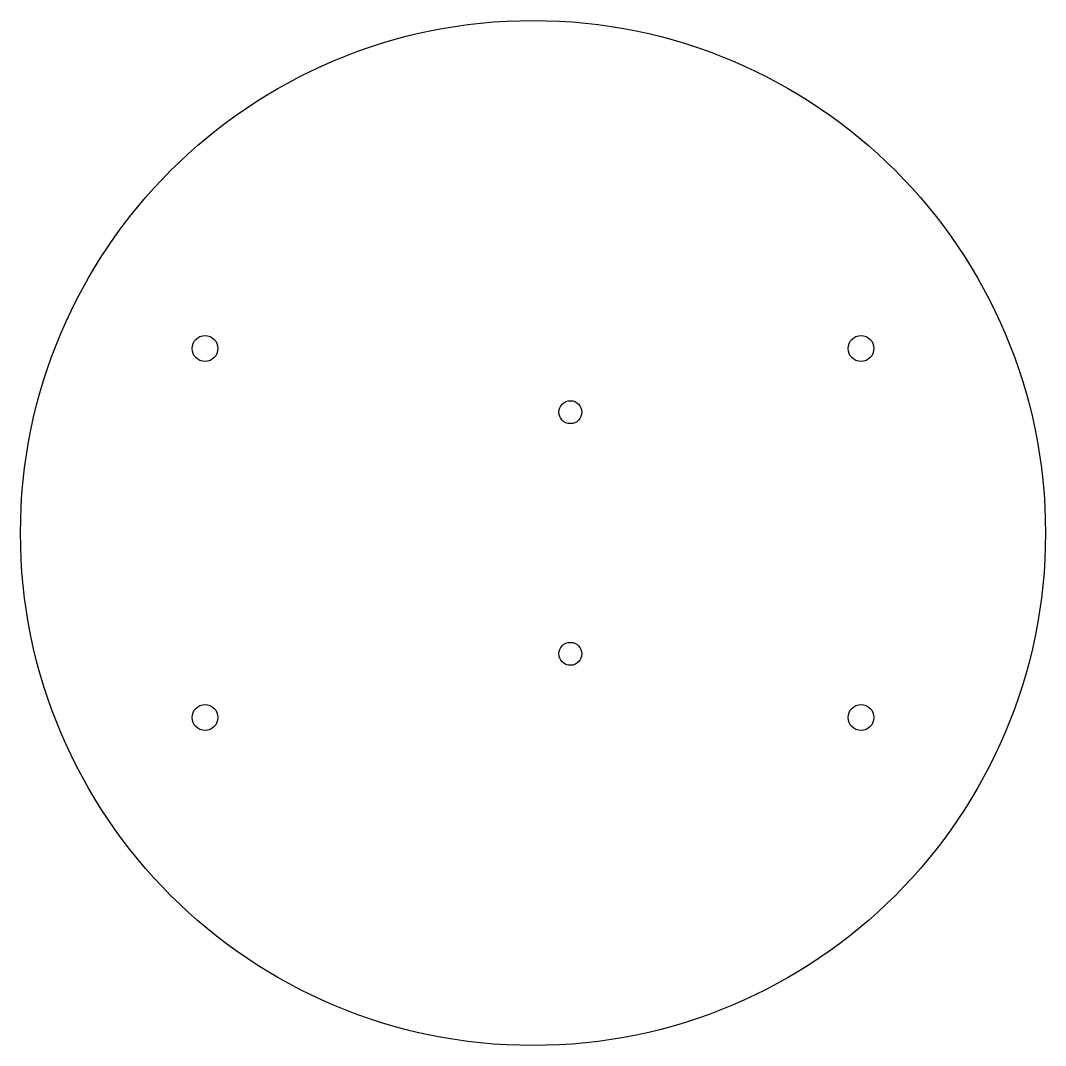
# Model space of a CAD drawing. Header units: millimetres. Extents: x -62 to 62, y -62 to 62.
import ezdxf

# ---------------------------------------------------------------- set-up
doc = ezdxf.new("R2010")
doc.units = ezdxf.units.MM
doc.layers.get('0').update_dxf_attribs({"linetype": 'CONTINUOUS'})

msp = doc.modelspace()

# ---------------------------------------------------------------- linework, layer by layer
for centre, radius in [((0, 0), 62.5), ((-40, 22.5), 1.575), ((40, 22.5), 1.575), ((4.556, 14.732), 1.397), ((4.556, -14.732), 1.397), ((-40, -22.5), 1.575), ((40, -22.5), 1.575)]:
    msp.add_circle(centre, radius)

doc.saveas('drawing.dxf')
